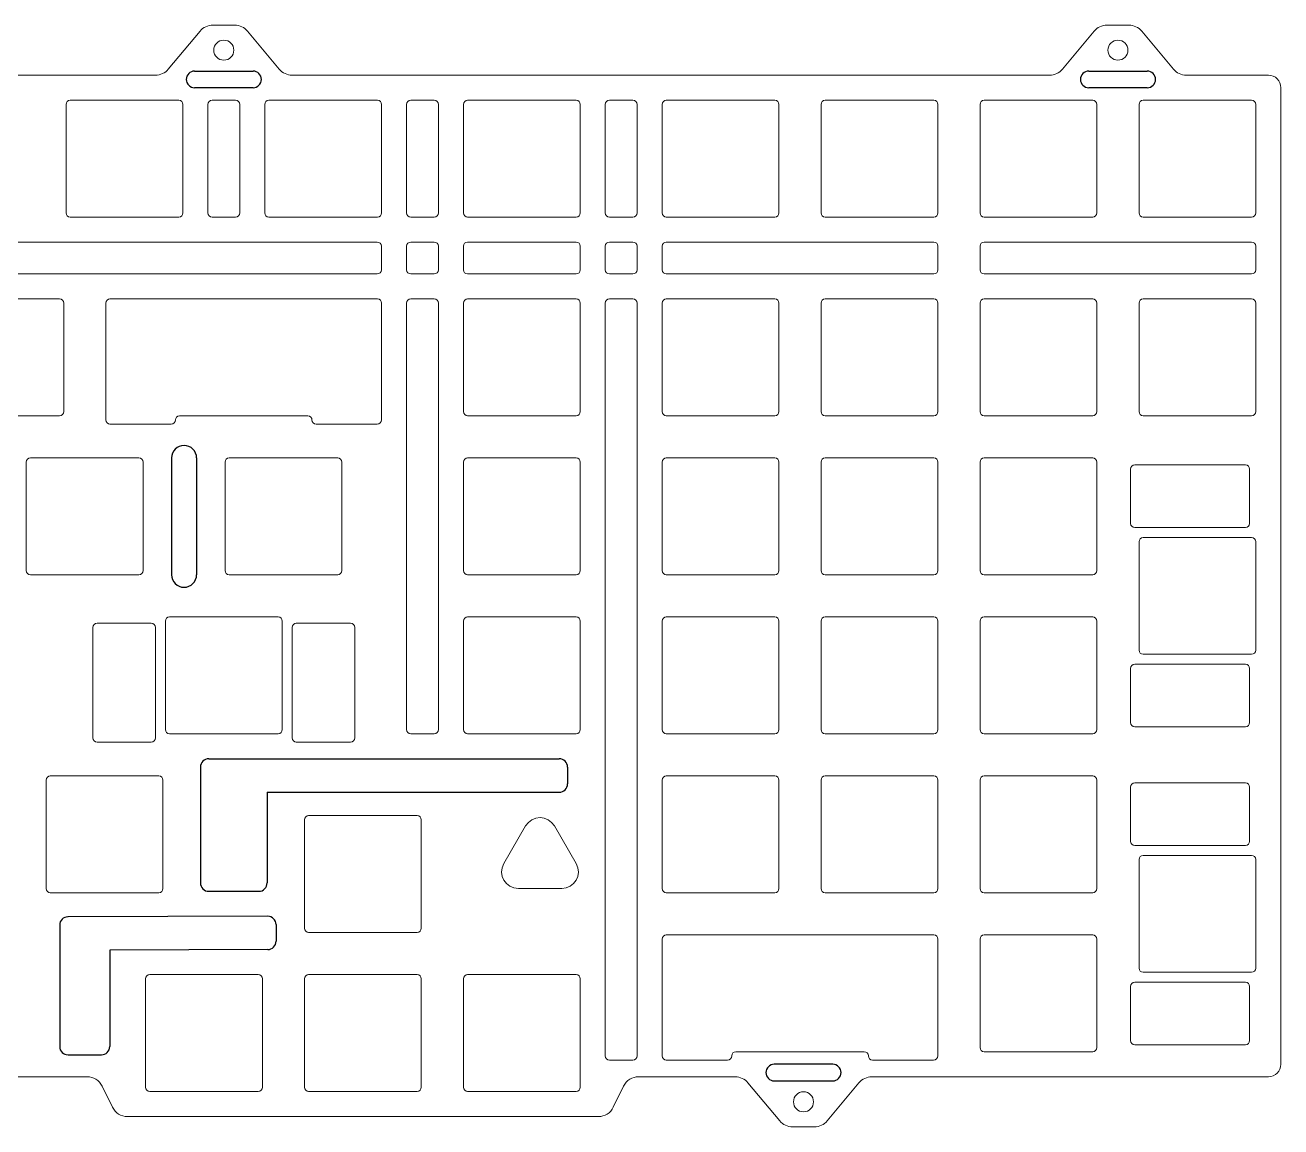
# Model space of a CAD drawing. Header units: millimetres. Extents: x 134 to 526, y 106 to 387.
# Drawn here: x 375.5 to 526, y 255.1 to 387.1 of the extents above; entities that cross this region are included whole.
import ezdxf

# ---------------------------------------------------------------- set-up
doc = ezdxf.new("R2010")
doc.units = ezdxf.units.MM
doc.layers.add('Layer 1', color=7, linetype='Continuous')

msp = doc.modelspace()

# ---------------------------------------------------------------- linework, layer by layer
for p, q in [((395.77, 381.57), (402.77, 381.57)), ((502.93, 381.57), (509.93, 381.57)), ((402.77, 379.57), (395.77, 379.57)), ((509.93, 379.57), (502.93, 379.57)), ((393.01, 335.21), (393.01, 321.21)), ((396.01, 335.21), (396.01, 321.21)), ((396.46, 298.16), (396.46, 284.28)), ((397.46, 299.16), (439.46, 299.16)), ((440.46, 298.16), (440.46, 296.16)), ((404.46, 295.16), (404.46, 284.28)), ((404.46, 295.16), (439.46, 295.16)), ((397.46, 283.28), (403.46, 283.28)), ((404.52, 280.29), (380.6, 280.22)), ((379.6, 279.22), (379.6, 264.69)), ((405.53, 279.3), (405.53, 277.3)), ((404.54, 276.29), (385.6, 276.23)), ((385.6, 276.23), (385.6, 264.69)), ((380.6, 263.69), (384.6, 263.69)), ((472.24, 262.56), (465.24, 262.56)), ((465.24, 260.56), (472.24, 260.56))]:
    msp.add_line(p, q)
for centre, radius, start, end in [((395.77, 380.57), 1, 90, 270), ((402.77, 380.57), 1, 270, 90), ((502.93, 380.57), 1, 90, 270), ((509.93, 380.57), 1, 270, 90), ((394.51, 335.21), 1.5, 0, 180), ((394.51, 321.21), 1.5, 180, 0), ((397.46, 298.16), 1, 90, 180), ((439.46, 298.16), 1, 0, 90), ((439.46, 296.16), 1, 270, 0), ((397.46, 284.28), 1, 180, 270), ((403.46, 284.28), 1, 270, 360), ((380.6, 279.22), 1, 90.1815, 180), ((404.53, 279.29), 1, 0.1815, 90.1815), ((404.53, 277.29), 1, 270.1815, 0.1815), ((380.6, 264.69), 1, 180, 270), ((384.6, 264.69), 1, 270, 0), ((465.24, 261.56), 1, 90, 270), ((472.24, 261.56), 1, 270, 90)]:
    msp.add_arc(centre, radius, start, end)
at = {"layer": 'Layer 1', "color": 7, "lineweight": 9, "true_color": 0xffffff}
for points, knots in [([(524.45, 381.07), (524.45, 381.07), (518.43, 381.07), (518.43, 381.07), (518.43, 381.07), (514.61, 381.07), (514.61, 381.07), (514.02, 381.07), (513.46, 381.33), (513.08, 381.79), (513.08, 381.79), (509.28, 386.35), (509.28, 386.35), (508.9, 386.81), (508.33, 387.07), (507.74, 387.07), (507.74, 387.07), (505.11, 387.07), (505.11, 387.07), (504.52, 387.07), (503.96, 386.81), (503.58, 386.35), (503.58, 386.35), (499.78, 381.79), (499.78, 381.79), (499.4, 381.33), (498.83, 381.07), (498.24, 381.07), (498.24, 381.07), (494.43, 381.07), (494.43, 381.07), (494.43, 381.07), (411.27, 381.07), (411.27, 381.07), (411.27, 381.07), (407.46, 381.07), (407.46, 381.07), (406.86, 381.07), (406.3, 381.33), (405.92, 381.79), (405.92, 381.79), (402.12, 386.35), (402.12, 386.35), (401.74, 386.81), (401.18, 387.07), (400.58, 387.07), (400.58, 387.07), (397.96, 387.07), (397.96, 387.07), (397.36, 387.07), (396.8, 386.81), (396.42, 386.35), (396.42, 386.35), (392.62, 381.79), (392.62, 381.79), (392.24, 381.33), (391.68, 381.07), (391.08, 381.07), (391.08, 381.07), (387.27, 381.07), (387.27, 381.07), (387.27, 381.07), (330.31, 381.07), (330.31, 381.07), (330.31, 381.07), (326.5, 381.07), (326.5, 381.07), (325.9, 381.07), (325.34, 381.33), (324.96, 381.79), (324.96, 381.79), (321.16, 386.35), (321.16, 386.35), (320.78, 386.81), (320.21, 387.07), (319.62, 387.07), (319.62, 387.07), (316.99, 387.07), (316.99, 387.07), (316.4, 387.07), (315.84, 386.81), (315.46, 386.35), (315.46, 386.35), (311.66, 381.79), (311.66, 381.79), (311.28, 381.33), (310.72, 381.07), (310.12, 381.07), (310.12, 381.07), (306.31, 381.07), (306.31, 381.07), (306.31, 381.07), (249.4, 381.07), (249.4, 381.07), (249.4, 381.07), (245.58, 381.07), (245.58, 381.07), (244.99, 381.07), (244.43, 381.33), (244.05, 381.79), (244.05, 381.79), (240.25, 386.35), (240.25, 386.35), (239.87, 386.81), (239.3, 387.07), (238.71, 387.07), (238.71, 387.07), (236.08, 387.07), (236.08, 387.07), (235.49, 387.07), (234.93, 386.81), (234.55, 386.35), (234.55, 386.35), (230.75, 381.79), (230.75, 381.79), (230.37, 381.33), (229.8, 381.07), (229.21, 381.07), (229.21, 381.07), (225.4, 381.07), (225.4, 381.07), (225.4, 381.07), (168.38, 381.07), (168.38, 381.07), (168.38, 381.07), (164.57, 381.07), (164.57, 381.07), (163.98, 381.07), (163.42, 381.33), (163.04, 381.79), (163.04, 381.79), (159.23, 386.35), (159.23, 386.35), (158.85, 386.81), (158.29, 387.07), (157.7, 387.07), (157.7, 387.07), (155.07, 387.07), (155.07, 387.07), (154.48, 387.07), (153.91, 386.81), (153.53, 386.35), (153.53, 386.35), (149.73, 381.79), (149.73, 381.79), (149.35, 381.33), (148.79, 381.07), (148.2, 381.07), (148.2, 381.07), (144.38, 381.07), (144.38, 381.07), (144.38, 381.07), (135.98, 381.07), (135.98, 381.07), (135.15, 381.07), (134.48, 380.4), (134.48, 379.57), (134.48, 379.57), (134.48, 320.16), (134.48, 320.16), (134.48, 319.4), (134.93, 318.72), (135.63, 318.42), (135.63, 318.42), (135.63, 318.42), (135.63, 318.42), (136.38, 318.11), (136.86, 317.38), (136.86, 316.58), (136.86, 316.58), (136.86, 262.56), (136.86, 262.56), (136.86, 261.73), (137.53, 261.06), (138.36, 261.06), (138.36, 261.06), (178.85, 261.06), (178.85, 261.06), (178.85, 261.06), (182.67, 261.06), (182.67, 261.06), (183.26, 261.06), (183.82, 260.79), (184.2, 260.34), (184.2, 260.34), (188, 255.78), (188, 255.78), (188.38, 255.32), (188.94, 255.06), (189.54, 255.06), (189.54, 255.06), (192.16, 255.06), (192.16, 255.06), (192.76, 255.06), (193.32, 255.32), (193.7, 255.77), (193.7, 255.77), (197.5, 260.34), (197.5, 260.34), (197.88, 260.79), (198.45, 261.06), (199.04, 261.06), (199.04, 261.06), (202.85, 261.06), (202.85, 261.06), (202.85, 261.06), (278.38, 261.06), (278.94, 261.06), (278.94, 261.06), (317.05, 261.06), (317.05, 261.06), (317.05, 261.06), (320.86, 261.06), (320.86, 261.06), (321.45, 261.06), (322.02, 260.79), (322.4, 260.34), (322.4, 260.34), (326.2, 255.78), (326.2, 255.78), (326.58, 255.32), (327.14, 255.06), (327.73, 255.06), (327.73, 255.06), (330.36, 255.06), (330.36, 255.06), (330.95, 255.06), (331.52, 255.32), (331.9, 255.77), (331.9, 255.77), (335.7, 260.34), (335.7, 260.34), (336.08, 260.79), (336.64, 261.06), (337.23, 261.06), (337.23, 261.06), (341.05, 261.06), (341.05, 261.06), (341.05, 261.06), (382.89, 261.06), (382.89, 261.06), (383.66, 261.06), (384.35, 260.62), (384.69, 259.94), (384.69, 259.94), (385.93, 257.41), (385.93, 257.41), (386.27, 256.73), (386.96, 256.29), (387.72, 256.29), (387.72, 256.29), (444.16, 256.29), (444.16, 256.29), (444.92, 256.29), (445.62, 256.73), (445.95, 257.41), (445.95, 257.41), (447.19, 259.94), (447.19, 259.94), (447.53, 260.62), (448.22, 261.06), (448.99, 261.06), (448.99, 261.06), (456.74, 261.06), (456.74, 261.06), (456.74, 261.06), (460.55, 261.06), (460.55, 261.06), (461.15, 261.06), (461.71, 260.79), (462.09, 260.34), (462.09, 260.34), (465.89, 255.78), (465.89, 255.78), (466.27, 255.32), (466.83, 255.06), (467.43, 255.06), (467.43, 255.06), (470.05, 255.06), (470.05, 255.06), (470.65, 255.06), (471.21, 255.32), (471.59, 255.77), (471.59, 255.77), (475.39, 260.34), (475.39, 260.34), (475.77, 260.79), (476.33, 261.06), (476.93, 261.06), (476.93, 261.06), (480.74, 261.06), (480.74, 261.06), (480.74, 261.06), (524.45, 261.06), (524.45, 261.06), (525.28, 261.06), (525.95, 261.73), (525.95, 262.56), (525.95, 262.56), (525.95, 379.57), (525.95, 379.57), (525.95, 380.4), (525.28, 381.07), (524.45, 381.07)], [0, 0, 0, 0, 1, 1, 1, 2, 2, 2, 3, 3, 3, 4, 4, 4, 5, 5, 5, 6, 6, 6, 7, 7, 7, 8, 8, 8, 9, 9, 9, 10, 10, 10, 11, 11, 11, 12, 12, 12, 13, 13, 13, 14, 14, 14, 15, 15, 15, 16, 16, 16, 17, 17, 17, 18, 18, 18, 19, 19, 19, 20, 20, 20, 21, 21, 21, 22, 22, 22, 23, 23, 23, 24, 24, 24, 25, 25, 25, 26, 26, 26, 27, 27, 27, 28, 28, 28, 29, 29, 29, 30, 30, 30, 31, 31, 31, 32, 32, 32, 33, 33, 33, 34, 34, 34, 35, 35, 35, 36, 36, 36, 37, 37, 37, 38, 38, 38, 39, 39, 39, 40, 40, 40, 41, 41, 41, 42, 42, 42, 43, 43, 43, 44, 44, 44, 45, 45, 45, 46, 46, 46, 47, 47, 47, 48, 48, 48, 49, 49, 49, 50, 50, 50, 51, 51, 51, 52, 52, 52, 53, 53, 53, 54, 54, 54, 55, 55, 55, 56, 56, 56, 57, 57, 57, 58, 58, 58, 59, 59, 59, 60, 60, 60, 61, 61, 61, 62, 62, 62, 63, 63, 63, 64, 64, 64, 65, 65, 65, 66, 66, 66, 67, 67, 67, 68, 68, 68, 69, 69, 69, 70, 70, 70, 71, 71, 71, 72, 72, 72, 73, 73, 73, 74, 74, 74, 75, 75, 75, 76, 76, 76, 77, 77, 77, 78, 78, 78, 79, 79, 79, 80, 80, 80, 81, 81, 81, 82, 82, 82, 83, 83, 83, 84, 84, 84, 85, 85, 85, 86, 86, 86, 87, 87, 87, 88, 88, 88, 89, 89, 89, 90, 90, 90, 91, 91, 91, 92, 92, 92, 93, 93, 93, 94, 94, 94, 95, 95, 95, 96, 96, 96, 97, 97, 97, 98, 98, 98, 99, 99, 99, 100, 100, 100, 101, 101, 101, 101]), ([(400.47, 384.07), (400.47, 383.41), (399.93, 382.87), (399.27, 382.87), (398.61, 382.87), (398.07, 383.41), (398.07, 384.07), (398.07, 384.73), (398.61, 385.27), (399.27, 385.27), (399.93, 385.27), (400.47, 384.73), (400.47, 384.07)], [0, 0, 0, 0, 1, 1, 1, 2, 2, 2, 3, 3, 3, 4, 4, 4, 4]), ([(507.63, 384.07), (507.63, 383.41), (507.09, 382.87), (506.43, 382.87), (505.76, 382.87), (505.23, 383.41), (505.23, 384.07), (505.23, 384.73), (505.76, 385.27), (506.43, 385.27), (507.09, 385.27), (507.63, 384.73), (507.63, 384.07)], [0, 0, 0, 0, 1, 1, 1, 2, 2, 2, 3, 3, 3, 4, 4, 4, 4]), ([(393.87, 364.07), (393.87, 364.07), (380.87, 364.07), (380.87, 364.07), (380.59, 364.07), (380.37, 364.3), (380.37, 364.57), (380.37, 364.57), (380.37, 377.57), (380.37, 377.57), (380.37, 377.85), (380.59, 378.07), (380.87, 378.07), (380.87, 378.07), (393.87, 378.07), (393.87, 378.07), (394.14, 378.07), (394.37, 377.85), (394.37, 377.57), (394.37, 377.57), (394.37, 364.57), (394.37, 364.57), (394.37, 364.3), (394.14, 364.07), (393.87, 364.07)], [0, 0, 0, 0, 1, 1, 1, 2, 2, 2, 3, 3, 3, 4, 4, 4, 5, 5, 5, 6, 6, 6, 7, 7, 7, 8, 8, 8, 8]), ([(397.37, 364.57), (397.37, 364.57), (397.37, 377.57), (397.37, 377.57), (397.37, 377.85), (397.59, 378.07), (397.87, 378.07), (397.87, 378.07), (400.68, 378.07), (400.68, 378.07), (400.95, 378.07), (401.18, 377.85), (401.18, 377.57), (401.18, 377.57), (401.18, 364.57), (401.18, 364.57), (401.18, 364.29), (400.95, 364.07), (400.68, 364.07), (400.68, 364.07), (397.87, 364.07), (397.87, 364.07), (397.59, 364.07), (397.37, 364.29), (397.37, 364.57)], [0, 0, 0, 0, 1, 1, 1, 2, 2, 2, 3, 3, 3, 4, 4, 4, 5, 5, 5, 6, 6, 6, 7, 7, 7, 8, 8, 8, 8]), ([(417.68, 364.07), (417.68, 364.07), (404.68, 364.07), (404.68, 364.07), (404.4, 364.07), (404.18, 364.3), (404.18, 364.57), (404.18, 364.57), (404.18, 377.57), (404.18, 377.57), (404.18, 377.85), (404.4, 378.07), (404.68, 378.07), (404.68, 378.07), (417.68, 378.07), (417.68, 378.07), (417.95, 378.07), (418.18, 377.85), (418.18, 377.57), (418.18, 377.57), (418.18, 364.57), (418.18, 364.57), (418.18, 364.3), (417.95, 364.07), (417.68, 364.07)], [0, 0, 0, 0, 1, 1, 1, 2, 2, 2, 3, 3, 3, 4, 4, 4, 5, 5, 5, 6, 6, 6, 7, 7, 7, 8, 8, 8, 8]), ([(421.18, 364.57), (421.18, 364.57), (421.18, 377.57), (421.18, 377.57), (421.18, 377.85), (421.4, 378.07), (421.68, 378.07), (421.68, 378.07), (424.49, 378.07), (424.49, 378.07), (424.77, 378.07), (424.99, 377.85), (424.99, 377.57), (424.99, 377.57), (424.99, 364.57), (424.99, 364.57), (424.99, 364.29), (424.77, 364.07), (424.49, 364.07), (424.49, 364.07), (421.68, 364.07), (421.68, 364.07), (421.4, 364.07), (421.18, 364.29), (421.18, 364.57)], [0, 0, 0, 0, 1, 1, 1, 2, 2, 2, 3, 3, 3, 4, 4, 4, 5, 5, 5, 6, 6, 6, 7, 7, 7, 8, 8, 8, 8]), ([(441.49, 364.07), (441.49, 364.07), (428.49, 364.07), (428.49, 364.07), (428.22, 364.07), (427.99, 364.3), (427.99, 364.57), (427.99, 364.57), (427.99, 377.57), (427.99, 377.57), (427.99, 377.85), (428.22, 378.07), (428.49, 378.07), (428.49, 378.07), (441.49, 378.07), (441.49, 378.07), (441.77, 378.07), (441.99, 377.85), (441.99, 377.57), (441.99, 377.57), (441.99, 364.57), (441.99, 364.57), (441.99, 364.3), (441.77, 364.07), (441.49, 364.07)], [0, 0, 0, 0, 1, 1, 1, 2, 2, 2, 3, 3, 3, 4, 4, 4, 5, 5, 5, 6, 6, 6, 7, 7, 7, 8, 8, 8, 8]), ([(444.99, 364.57), (444.99, 364.57), (444.99, 377.57), (444.99, 377.57), (444.99, 377.85), (445.21, 378.07), (445.49, 378.07), (445.49, 378.07), (448.3, 378.07), (448.3, 378.07), (448.58, 378.07), (448.8, 377.85), (448.8, 377.57), (448.8, 377.57), (448.8, 364.57), (448.8, 364.57), (448.8, 364.29), (448.58, 364.07), (448.3, 364.07), (448.3, 364.07), (445.49, 364.07), (445.49, 364.07), (445.21, 364.07), (444.99, 364.29), (444.99, 364.57)], [0, 0, 0, 0, 1, 1, 1, 2, 2, 2, 3, 3, 3, 4, 4, 4, 5, 5, 5, 6, 6, 6, 7, 7, 7, 8, 8, 8, 8]), ([(465.3, 364.07), (465.3, 364.07), (452.3, 364.07), (452.3, 364.07), (452.03, 364.07), (451.8, 364.3), (451.8, 364.57), (451.8, 364.57), (451.8, 377.57), (451.8, 377.57), (451.8, 377.85), (452.03, 378.07), (452.3, 378.07), (452.3, 378.07), (465.3, 378.07), (465.3, 378.07), (465.58, 378.07), (465.8, 377.85), (465.8, 377.57), (465.8, 377.57), (465.8, 364.57), (465.8, 364.57), (465.8, 364.3), (465.58, 364.07), (465.3, 364.07)], [0, 0, 0, 0, 1, 1, 1, 2, 2, 2, 3, 3, 3, 4, 4, 4, 5, 5, 5, 6, 6, 6, 7, 7, 7, 8, 8, 8, 8]), ([(484.35, 364.07), (484.35, 364.07), (471.35, 364.07), (471.35, 364.07), (471.08, 364.07), (470.85, 364.3), (470.85, 364.57), (470.85, 364.57), (470.85, 377.57), (470.85, 377.57), (470.85, 377.85), (471.08, 378.07), (471.35, 378.07), (471.35, 378.07), (484.35, 378.07), (484.35, 378.07), (484.63, 378.07), (484.85, 377.85), (484.85, 377.57), (484.85, 377.57), (484.85, 364.57), (484.85, 364.57), (484.85, 364.3), (484.63, 364.07), (484.35, 364.07)], [0, 0, 0, 0, 1, 1, 1, 2, 2, 2, 3, 3, 3, 4, 4, 4, 5, 5, 5, 6, 6, 6, 7, 7, 7, 8, 8, 8, 8]), ([(503.4, 364.07), (503.4, 364.07), (490.4, 364.07), (490.4, 364.07), (490.13, 364.07), (489.9, 364.3), (489.9, 364.57), (489.9, 364.57), (489.9, 377.57), (489.9, 377.57), (489.9, 377.85), (490.13, 378.07), (490.4, 378.07), (490.4, 378.07), (503.4, 378.07), (503.4, 378.07), (503.68, 378.07), (503.9, 377.85), (503.9, 377.57), (503.9, 377.57), (503.9, 364.57), (503.9, 364.57), (503.9, 364.3), (503.68, 364.07), (503.4, 364.07)], [0, 0, 0, 0, 1, 1, 1, 2, 2, 2, 3, 3, 3, 4, 4, 4, 5, 5, 5, 6, 6, 6, 7, 7, 7, 8, 8, 8, 8]), ([(522.45, 364.07), (522.45, 364.07), (509.45, 364.07), (509.45, 364.07), (509.18, 364.07), (508.95, 364.3), (508.95, 364.57), (508.95, 364.57), (508.95, 377.57), (508.95, 377.57), (508.95, 377.85), (509.18, 378.07), (509.45, 378.07), (509.45, 378.07), (522.45, 378.07), (522.45, 378.07), (522.73, 378.07), (522.95, 377.85), (522.95, 377.57), (522.95, 377.57), (522.95, 364.57), (522.95, 364.57), (522.95, 364.3), (522.73, 364.07), (522.45, 364.07)], [0, 0, 0, 0, 1, 1, 1, 2, 2, 2, 3, 3, 3, 4, 4, 4, 5, 5, 5, 6, 6, 6, 7, 7, 7, 8, 8, 8, 8]), ([(417.65, 357.26), (417.65, 357.26), (366.55, 357.26), (366.55, 357.26), (366.28, 357.26), (366.05, 357.48), (366.05, 357.76), (366.05, 357.76), (366.05, 360.57), (366.05, 360.57), (366.05, 360.85), (366.28, 361.07), (366.55, 361.07), (366.55, 361.07), (417.65, 361.07), (417.65, 361.07), (417.93, 361.07), (418.15, 360.85), (418.15, 360.57), (418.15, 360.57), (418.15, 357.76), (418.15, 357.76), (418.15, 357.48), (417.93, 357.26), (417.65, 357.26)], [0, 0, 0, 0, 1, 1, 1, 2, 2, 2, 3, 3, 3, 4, 4, 4, 5, 5, 5, 6, 6, 6, 7, 7, 7, 8, 8, 8, 8]), ([(424.49, 357.26), (424.49, 357.26), (421.68, 357.26), (421.68, 357.26), (421.4, 357.26), (421.18, 357.48), (421.18, 357.76), (421.18, 357.76), (421.18, 360.57), (421.18, 360.57), (421.18, 360.85), (421.4, 361.07), (421.68, 361.07), (421.68, 361.07), (424.49, 361.07), (424.49, 361.07), (424.77, 361.07), (424.99, 360.85), (424.99, 360.57), (424.99, 360.57), (424.99, 357.76), (424.99, 357.76), (424.99, 357.48), (424.77, 357.26), (424.49, 357.26)], [0, 0, 0, 0, 1, 1, 1, 2, 2, 2, 3, 3, 3, 4, 4, 4, 5, 5, 5, 6, 6, 6, 7, 7, 7, 8, 8, 8, 8]), ([(441.49, 357.26), (441.49, 357.26), (428.49, 357.26), (428.49, 357.26), (428.21, 357.26), (427.99, 357.48), (427.99, 357.76), (427.99, 357.76), (427.99, 360.57), (427.99, 360.57), (427.99, 360.85), (428.21, 361.07), (428.49, 361.07), (428.49, 361.07), (441.49, 361.07), (441.49, 361.07), (441.77, 361.07), (441.99, 360.85), (441.99, 360.57), (441.99, 360.57), (441.99, 357.76), (441.99, 357.76), (441.99, 357.48), (441.77, 357.26), (441.49, 357.26)], [0, 0, 0, 0, 1, 1, 1, 2, 2, 2, 3, 3, 3, 4, 4, 4, 5, 5, 5, 6, 6, 6, 7, 7, 7, 8, 8, 8, 8]), ([(448.3, 357.26), (448.3, 357.26), (445.49, 357.26), (445.49, 357.26), (445.21, 357.26), (444.99, 357.48), (444.99, 357.76), (444.99, 357.76), (444.99, 360.57), (444.99, 360.57), (444.99, 360.85), (445.21, 361.07), (445.49, 361.07), (445.49, 361.07), (448.3, 361.07), (448.3, 361.07), (448.58, 361.07), (448.8, 360.85), (448.8, 360.57), (448.8, 360.57), (448.8, 357.76), (448.8, 357.76), (448.8, 357.48), (448.58, 357.26), (448.3, 357.26)], [0, 0, 0, 0, 1, 1, 1, 2, 2, 2, 3, 3, 3, 4, 4, 4, 5, 5, 5, 6, 6, 6, 7, 7, 7, 8, 8, 8, 8]), ([(484.35, 357.26), (484.35, 357.26), (452.3, 357.26), (452.3, 357.26), (452.03, 357.26), (451.8, 357.48), (451.8, 357.76), (451.8, 357.76), (451.8, 360.57), (451.8, 360.57), (451.8, 360.85), (452.03, 361.07), (452.3, 361.07), (452.3, 361.07), (484.35, 361.07), (484.35, 361.07), (484.63, 361.07), (484.85, 360.85), (484.85, 360.57), (484.85, 360.57), (484.85, 357.76), (484.85, 357.76), (484.85, 357.48), (484.63, 357.26), (484.35, 357.26)], [0, 0, 0, 0, 1, 1, 1, 2, 2, 2, 3, 3, 3, 4, 4, 4, 5, 5, 5, 6, 6, 6, 7, 7, 7, 8, 8, 8, 8]), ([(522.45, 357.26), (522.45, 357.26), (490.4, 357.26), (490.4, 357.26), (490.13, 357.26), (489.9, 357.48), (489.9, 357.76), (489.9, 357.76), (489.9, 360.57), (489.9, 360.57), (489.9, 360.85), (490.13, 361.07), (490.4, 361.07), (490.4, 361.07), (522.45, 361.07), (522.45, 361.07), (522.73, 361.07), (522.95, 360.85), (522.95, 360.57), (522.95, 360.57), (522.95, 357.76), (522.95, 357.76), (522.95, 357.48), (522.73, 357.26), (522.45, 357.26)], [0, 0, 0, 0, 1, 1, 1, 2, 2, 2, 3, 3, 3, 4, 4, 4, 5, 5, 5, 6, 6, 6, 7, 7, 7, 8, 8, 8, 8]), ([(379.58, 340.26), (379.58, 340.26), (366.58, 340.26), (366.58, 340.26), (366.3, 340.26), (366.08, 340.48), (366.08, 340.76), (366.08, 340.76), (366.08, 353.76), (366.08, 353.76), (366.08, 354.03), (366.3, 354.26), (366.58, 354.26), (366.58, 354.26), (379.58, 354.26), (379.58, 354.26), (379.85, 354.26), (380.08, 354.03), (380.08, 353.76), (380.08, 353.76), (380.08, 340.76), (380.08, 340.76), (380.08, 340.48), (379.85, 340.26), (379.58, 340.26)], [0, 0, 0, 0, 1, 1, 1, 2, 2, 2, 3, 3, 3, 4, 4, 4, 5, 5, 5, 6, 6, 6, 7, 7, 7, 8, 8, 8, 8]), ([(418.18, 353.76), (418.18, 354.03), (417.95, 354.26), (417.68, 354.26), (417.68, 354.26), (385.63, 354.26), (385.63, 354.26), (385.35, 354.26), (385.13, 354.03), (385.13, 353.76), (385.13, 353.76), (385.13, 353.01), (385.13, 353.01), (385.13, 353.01), (385.13, 340.76), (385.13, 340.76), (385.13, 340.76), (385.13, 339.76), (385.13, 339.76), (385.13, 339.48), (385.35, 339.26), (385.63, 339.26), (385.63, 339.26), (392.97, 339.26), (392.97, 339.26), (393.24, 339.26), (393.47, 339.48), (393.47, 339.76), (393.47, 339.76), (393.47, 339.76), (393.47, 339.76), (393.47, 340.03), (393.69, 340.26), (393.97, 340.26), (393.97, 340.26), (409.34, 340.26), (409.34, 340.26), (409.62, 340.26), (409.84, 340.03), (409.84, 339.76), (409.84, 339.76), (409.84, 339.76), (409.84, 339.76), (409.84, 339.48), (410.06, 339.26), (410.34, 339.26), (410.34, 339.26), (417.65, 339.26), (417.65, 339.26), (417.93, 339.26), (418.15, 339.48), (418.15, 339.76), (418.15, 339.76), (418.15, 340.61), (418.15, 340.61), (418.17, 340.66), (418.18, 340.71), (418.18, 340.76), (418.18, 340.76), (418.18, 353.76), (418.18, 353.76)], [0, 0, 0, 0, 1, 1, 1, 2, 2, 2, 3, 3, 3, 4, 4, 4, 5, 5, 5, 6, 6, 6, 7, 7, 7, 8, 8, 8, 9, 9, 9, 10, 10, 10, 11, 11, 11, 12, 12, 12, 13, 13, 13, 14, 14, 14, 15, 15, 15, 16, 16, 16, 17, 17, 17, 18, 18, 18, 19, 19, 19, 20, 20, 20, 20]), ([(421.18, 302.66), (421.18, 302.66), (421.18, 353.76), (421.18, 353.76), (421.18, 354.03), (421.4, 354.26), (421.68, 354.26), (421.68, 354.26), (424.49, 354.26), (424.49, 354.26), (424.77, 354.26), (424.99, 354.03), (424.99, 353.76), (424.99, 353.76), (424.99, 302.66), (424.99, 302.66), (424.99, 302.38), (424.77, 302.16), (424.49, 302.16), (424.49, 302.16), (421.68, 302.16), (421.68, 302.16), (421.4, 302.16), (421.18, 302.38), (421.18, 302.66)], [0, 0, 0, 0, 1, 1, 1, 2, 2, 2, 3, 3, 3, 4, 4, 4, 5, 5, 5, 6, 6, 6, 7, 7, 7, 8, 8, 8, 8]), ([(441.49, 340.26), (441.49, 340.26), (428.49, 340.26), (428.49, 340.26), (428.22, 340.26), (427.99, 340.48), (427.99, 340.76), (427.99, 340.76), (427.99, 353.76), (427.99, 353.76), (427.99, 354.03), (428.22, 354.26), (428.49, 354.26), (428.49, 354.26), (441.49, 354.26), (441.49, 354.26), (441.77, 354.26), (441.99, 354.03), (441.99, 353.76), (441.99, 353.76), (441.99, 340.76), (441.99, 340.76), (441.99, 340.48), (441.77, 340.26), (441.49, 340.26)], [0, 0, 0, 0, 1, 1, 1, 2, 2, 2, 3, 3, 3, 4, 4, 4, 5, 5, 5, 6, 6, 6, 7, 7, 7, 8, 8, 8, 8]), ([(444.99, 263.56), (444.99, 263.56), (444.99, 353.76), (444.99, 353.76), (444.99, 354.03), (445.21, 354.26), (445.49, 354.26), (445.49, 354.26), (448.3, 354.26), (448.3, 354.26), (448.58, 354.26), (448.8, 354.03), (448.8, 353.76), (448.8, 353.76), (448.8, 263.56), (448.8, 263.56), (448.8, 263.28), (448.58, 263.06), (448.3, 263.06), (448.3, 263.06), (445.49, 263.06), (445.49, 263.06), (445.21, 263.06), (444.99, 263.28), (444.99, 263.56)], [0, 0, 0, 0, 1, 1, 1, 2, 2, 2, 3, 3, 3, 4, 4, 4, 5, 5, 5, 6, 6, 6, 7, 7, 7, 8, 8, 8, 8]), ([(465.3, 340.26), (465.3, 340.26), (452.3, 340.26), (452.3, 340.26), (452.03, 340.26), (451.8, 340.48), (451.8, 340.76), (451.8, 340.76), (451.8, 353.76), (451.8, 353.76), (451.8, 354.03), (452.03, 354.26), (452.3, 354.26), (452.3, 354.26), (465.3, 354.26), (465.3, 354.26), (465.58, 354.26), (465.8, 354.03), (465.8, 353.76), (465.8, 353.76), (465.8, 340.76), (465.8, 340.76), (465.8, 340.48), (465.58, 340.26), (465.3, 340.26)], [0, 0, 0, 0, 1, 1, 1, 2, 2, 2, 3, 3, 3, 4, 4, 4, 5, 5, 5, 6, 6, 6, 7, 7, 7, 8, 8, 8, 8]), ([(484.35, 340.26), (484.35, 340.26), (471.35, 340.26), (471.35, 340.26), (471.08, 340.26), (470.85, 340.48), (470.85, 340.76), (470.85, 340.76), (470.85, 353.76), (470.85, 353.76), (470.85, 354.03), (471.08, 354.26), (471.35, 354.26), (471.35, 354.26), (484.35, 354.26), (484.35, 354.26), (484.63, 354.26), (484.85, 354.03), (484.85, 353.76), (484.85, 353.76), (484.85, 340.76), (484.85, 340.76), (484.85, 340.48), (484.63, 340.26), (484.35, 340.26)], [0, 0, 0, 0, 1, 1, 1, 2, 2, 2, 3, 3, 3, 4, 4, 4, 5, 5, 5, 6, 6, 6, 7, 7, 7, 8, 8, 8, 8]), ([(503.4, 340.26), (503.4, 340.26), (490.4, 340.26), (490.4, 340.26), (490.13, 340.26), (489.9, 340.48), (489.9, 340.76), (489.9, 340.76), (489.9, 353.76), (489.9, 353.76), (489.9, 354.03), (490.13, 354.26), (490.4, 354.26), (490.4, 354.26), (503.4, 354.26), (503.4, 354.26), (503.68, 354.26), (503.9, 354.03), (503.9, 353.76), (503.9, 353.76), (503.9, 340.76), (503.9, 340.76), (503.9, 340.48), (503.68, 340.26), (503.4, 340.26)], [0, 0, 0, 0, 1, 1, 1, 2, 2, 2, 3, 3, 3, 4, 4, 4, 5, 5, 5, 6, 6, 6, 7, 7, 7, 8, 8, 8, 8]), ([(522.45, 340.26), (522.45, 340.26), (509.45, 340.26), (509.45, 340.26), (509.18, 340.26), (508.95, 340.48), (508.95, 340.76), (508.95, 340.76), (508.95, 353.76), (508.95, 353.76), (508.95, 354.03), (509.18, 354.26), (509.45, 354.26), (509.45, 354.26), (522.45, 354.26), (522.45, 354.26), (522.73, 354.26), (522.95, 354.03), (522.95, 353.76), (522.95, 353.76), (522.95, 340.76), (522.95, 340.76), (522.95, 340.48), (522.73, 340.26), (522.45, 340.26)], [0, 0, 0, 0, 1, 1, 1, 2, 2, 2, 3, 3, 3, 4, 4, 4, 5, 5, 5, 6, 6, 6, 7, 7, 7, 8, 8, 8, 8]), ([(389.1, 321.21), (389.1, 321.21), (376.1, 321.21), (376.1, 321.21), (375.83, 321.21), (375.6, 321.43), (375.6, 321.71), (375.6, 321.71), (375.6, 334.71), (375.6, 334.71), (375.6, 334.98), (375.83, 335.21), (376.1, 335.21), (376.1, 335.21), (389.1, 335.21), (389.1, 335.21), (389.38, 335.21), (389.6, 334.98), (389.6, 334.71), (389.6, 334.71), (389.6, 321.71), (389.6, 321.71), (389.6, 321.43), (389.38, 321.21), (389.1, 321.21)], [0, 0, 0, 0, 1, 1, 1, 2, 2, 2, 3, 3, 3, 4, 4, 4, 5, 5, 5, 6, 6, 6, 7, 7, 7, 8, 8, 8, 8]), ([(412.92, 321.21), (412.92, 321.21), (399.92, 321.21), (399.92, 321.21), (399.64, 321.21), (399.42, 321.43), (399.42, 321.71), (399.42, 321.71), (399.42, 334.71), (399.42, 334.71), (399.42, 334.98), (399.64, 335.21), (399.92, 335.21), (399.92, 335.21), (412.92, 335.21), (412.92, 335.21), (413.19, 335.21), (413.42, 334.98), (413.42, 334.71), (413.42, 334.71), (413.42, 321.71), (413.42, 321.71), (413.42, 321.43), (413.19, 321.21), (412.92, 321.21)], [0, 0, 0, 0, 1, 1, 1, 2, 2, 2, 3, 3, 3, 4, 4, 4, 5, 5, 5, 6, 6, 6, 7, 7, 7, 8, 8, 8, 8]), ([(441.49, 321.21), (441.49, 321.21), (428.49, 321.21), (428.49, 321.21), (428.22, 321.21), (427.99, 321.43), (427.99, 321.71), (427.99, 321.71), (427.99, 334.71), (427.99, 334.71), (427.99, 334.98), (428.22, 335.21), (428.49, 335.21), (428.49, 335.21), (441.49, 335.21), (441.49, 335.21), (441.77, 335.21), (441.99, 334.98), (441.99, 334.71), (441.99, 334.71), (441.99, 321.71), (441.99, 321.71), (441.99, 321.43), (441.77, 321.21), (441.49, 321.21)], [0, 0, 0, 0, 1, 1, 1, 2, 2, 2, 3, 3, 3, 4, 4, 4, 5, 5, 5, 6, 6, 6, 7, 7, 7, 8, 8, 8, 8]), ([(465.3, 321.21), (465.3, 321.21), (452.3, 321.21), (452.3, 321.21), (452.03, 321.21), (451.8, 321.43), (451.8, 321.71), (451.8, 321.71), (451.8, 334.71), (451.8, 334.71), (451.8, 334.98), (452.03, 335.21), (452.3, 335.21), (452.3, 335.21), (465.3, 335.21), (465.3, 335.21), (465.58, 335.21), (465.8, 334.98), (465.8, 334.71), (465.8, 334.71), (465.8, 321.71), (465.8, 321.71), (465.8, 321.43), (465.58, 321.21), (465.3, 321.21)], [0, 0, 0, 0, 1, 1, 1, 2, 2, 2, 3, 3, 3, 4, 4, 4, 5, 5, 5, 6, 6, 6, 7, 7, 7, 8, 8, 8, 8]), ([(484.35, 321.21), (484.35, 321.21), (471.35, 321.21), (471.35, 321.21), (471.08, 321.21), (470.85, 321.43), (470.85, 321.71), (470.85, 321.71), (470.85, 334.71), (470.85, 334.71), (470.85, 334.98), (471.08, 335.21), (471.35, 335.21), (471.35, 335.21), (484.35, 335.21), (484.35, 335.21), (484.63, 335.21), (484.85, 334.98), (484.85, 334.71), (484.85, 334.71), (484.85, 321.71), (484.85, 321.71), (484.85, 321.43), (484.63, 321.21), (484.35, 321.21)], [0, 0, 0, 0, 1, 1, 1, 2, 2, 2, 3, 3, 3, 4, 4, 4, 5, 5, 5, 6, 6, 6, 7, 7, 7, 8, 8, 8, 8]), ([(503.4, 321.21), (503.4, 321.21), (490.4, 321.21), (490.4, 321.21), (490.13, 321.21), (489.9, 321.43), (489.9, 321.71), (489.9, 321.71), (489.9, 334.71), (489.9, 334.71), (489.9, 334.98), (490.13, 335.21), (490.4, 335.21), (490.4, 335.21), (503.4, 335.21), (503.4, 335.21), (503.68, 335.21), (503.9, 334.98), (503.9, 334.71), (503.9, 334.71), (503.9, 321.71), (503.9, 321.71), (503.9, 321.43), (503.68, 321.21), (503.4, 321.21)], [0, 0, 0, 0, 1, 1, 1, 2, 2, 2, 3, 3, 3, 4, 4, 4, 5, 5, 5, 6, 6, 6, 7, 7, 7, 8, 8, 8, 8]), ([(507.95, 327.37), (507.95, 327.37), (507.95, 333.87), (507.95, 333.87), (507.95, 334.15), (508.18, 334.37), (508.45, 334.37), (508.45, 334.37), (521.7, 334.37), (521.7, 334.37), (521.98, 334.37), (522.2, 334.15), (522.2, 333.87), (522.2, 333.87), (522.2, 327.37), (522.2, 327.37), (522.2, 327.09), (521.98, 326.87), (521.7, 326.87), (521.7, 326.87), (508.45, 326.87), (508.45, 326.87), (508.18, 326.87), (507.95, 327.09), (507.95, 327.37)], [0, 0, 0, 0, 1, 1, 1, 2, 2, 2, 3, 3, 3, 4, 4, 4, 5, 5, 5, 6, 6, 6, 7, 7, 7, 8, 8, 8, 8]), ([(522.45, 311.68), (522.45, 311.68), (509.45, 311.68), (509.45, 311.68), (509.18, 311.68), (508.95, 311.91), (508.95, 312.18), (508.95, 312.18), (508.95, 325.18), (508.95, 325.18), (508.95, 325.46), (509.18, 325.68), (509.45, 325.68), (509.45, 325.68), (522.45, 325.68), (522.45, 325.68), (522.73, 325.68), (522.95, 325.46), (522.95, 325.18), (522.95, 325.18), (522.95, 312.18), (522.95, 312.18), (522.95, 311.91), (522.73, 311.68), (522.45, 311.68)], [0, 0, 0, 0, 1, 1, 1, 2, 2, 2, 3, 3, 3, 4, 4, 4, 5, 5, 5, 6, 6, 6, 7, 7, 7, 8, 8, 8, 8]), ([(405.77, 302.16), (405.77, 302.16), (392.77, 302.16), (392.77, 302.16), (392.5, 302.16), (392.27, 302.38), (392.27, 302.66), (392.27, 302.66), (392.27, 315.66), (392.27, 315.66), (392.27, 315.93), (392.5, 316.16), (392.77, 316.16), (392.77, 316.16), (405.77, 316.16), (405.77, 316.16), (406.05, 316.16), (406.27, 315.93), (406.27, 315.66), (406.27, 315.66), (406.27, 302.66), (406.27, 302.66), (406.27, 302.38), (406.05, 302.16), (405.77, 302.16)], [0, 0, 0, 0, 1, 1, 1, 2, 2, 2, 3, 3, 3, 4, 4, 4, 5, 5, 5, 6, 6, 6, 7, 7, 7, 8, 8, 8, 8]), ([(441.49, 302.16), (441.49, 302.16), (428.49, 302.16), (428.49, 302.16), (428.22, 302.16), (427.99, 302.38), (427.99, 302.66), (427.99, 302.66), (427.99, 315.66), (427.99, 315.66), (427.99, 315.93), (428.22, 316.16), (428.49, 316.16), (428.49, 316.16), (441.49, 316.16), (441.49, 316.16), (441.77, 316.16), (441.99, 315.93), (441.99, 315.66), (441.99, 315.66), (441.99, 302.66), (441.99, 302.66), (441.99, 302.38), (441.77, 302.16), (441.49, 302.16)], [0, 0, 0, 0, 1, 1, 1, 2, 2, 2, 3, 3, 3, 4, 4, 4, 5, 5, 5, 6, 6, 6, 7, 7, 7, 8, 8, 8, 8]), ([(465.3, 302.16), (465.3, 302.16), (452.3, 302.16), (452.3, 302.16), (452.03, 302.16), (451.8, 302.38), (451.8, 302.66), (451.8, 302.66), (451.8, 315.66), (451.8, 315.66), (451.8, 315.93), (452.03, 316.16), (452.3, 316.16), (452.3, 316.16), (465.3, 316.16), (465.3, 316.16), (465.58, 316.16), (465.8, 315.93), (465.8, 315.66), (465.8, 315.66), (465.8, 302.66), (465.8, 302.66), (465.8, 302.38), (465.58, 302.16), (465.3, 302.16)], [0, 0, 0, 0, 1, 1, 1, 2, 2, 2, 3, 3, 3, 4, 4, 4, 5, 5, 5, 6, 6, 6, 7, 7, 7, 8, 8, 8, 8]), ([(484.35, 302.16), (484.35, 302.16), (471.35, 302.16), (471.35, 302.16), (471.08, 302.16), (470.85, 302.38), (470.85, 302.66), (470.85, 302.66), (470.85, 315.66), (470.85, 315.66), (470.85, 315.93), (471.08, 316.16), (471.35, 316.16), (471.35, 316.16), (484.35, 316.16), (484.35, 316.16), (484.63, 316.16), (484.85, 315.93), (484.85, 315.66), (484.85, 315.66), (484.85, 302.66), (484.85, 302.66), (484.85, 302.38), (484.63, 302.16), (484.35, 302.16)], [0, 0, 0, 0, 1, 1, 1, 2, 2, 2, 3, 3, 3, 4, 4, 4, 5, 5, 5, 6, 6, 6, 7, 7, 7, 8, 8, 8, 8]), ([(503.4, 302.16), (503.4, 302.16), (490.4, 302.16), (490.4, 302.16), (490.13, 302.16), (489.9, 302.38), (489.9, 302.66), (489.9, 302.66), (489.9, 315.66), (489.9, 315.66), (489.9, 315.93), (490.13, 316.16), (490.4, 316.16), (490.4, 316.16), (503.4, 316.16), (503.4, 316.16), (503.68, 316.16), (503.9, 315.93), (503.9, 315.66), (503.9, 315.66), (503.9, 302.66), (503.9, 302.66), (503.9, 302.38), (503.68, 302.16), (503.4, 302.16)], [0, 0, 0, 0, 1, 1, 1, 2, 2, 2, 3, 3, 3, 4, 4, 4, 5, 5, 5, 6, 6, 6, 7, 7, 7, 8, 8, 8, 8]), ([(390.58, 301.16), (390.58, 301.16), (384.08, 301.16), (384.08, 301.16), (383.81, 301.16), (383.58, 301.38), (383.58, 301.66), (383.58, 301.66), (383.58, 314.91), (383.58, 314.91), (383.58, 315.18), (383.81, 315.41), (384.08, 315.41), (384.08, 315.41), (390.58, 315.41), (390.58, 315.41), (390.86, 315.41), (391.08, 315.18), (391.08, 314.91), (391.08, 314.91), (391.08, 301.66), (391.08, 301.66), (391.08, 301.38), (390.86, 301.16), (390.58, 301.16)], [0, 0, 0, 0, 1, 1, 1, 2, 2, 2, 3, 3, 3, 4, 4, 4, 5, 5, 5, 6, 6, 6, 7, 7, 7, 8, 8, 8, 8]), ([(414.46, 301.16), (414.46, 301.16), (407.96, 301.16), (407.96, 301.16), (407.68, 301.16), (407.46, 301.38), (407.46, 301.66), (407.46, 301.66), (407.46, 314.91), (407.46, 314.91), (407.46, 315.18), (407.68, 315.41), (407.96, 315.41), (407.96, 315.41), (414.46, 315.41), (414.46, 315.41), (414.74, 315.41), (414.96, 315.18), (414.96, 314.91), (414.96, 314.91), (414.96, 301.66), (414.96, 301.66), (414.96, 301.38), (414.74, 301.16), (414.46, 301.16)], [0, 0, 0, 0, 1, 1, 1, 2, 2, 2, 3, 3, 3, 4, 4, 4, 5, 5, 5, 6, 6, 6, 7, 7, 7, 8, 8, 8, 8]), ([(507.95, 303.49), (507.95, 303.49), (507.95, 309.99), (507.95, 309.99), (507.95, 310.27), (508.18, 310.49), (508.45, 310.49), (508.45, 310.49), (521.7, 310.49), (521.7, 310.49), (521.98, 310.49), (522.2, 310.27), (522.2, 309.99), (522.2, 309.99), (522.2, 303.49), (522.2, 303.49), (522.2, 303.22), (521.98, 302.99), (521.7, 302.99), (521.7, 302.99), (508.45, 302.99), (508.45, 302.99), (508.18, 302.99), (507.95, 303.22), (507.95, 303.49)], [0, 0, 0, 0, 1, 1, 1, 2, 2, 2, 3, 3, 3, 4, 4, 4, 5, 5, 5, 6, 6, 6, 7, 7, 7, 8, 8, 8, 8]), ([(391.48, 283.11), (391.48, 283.11), (378.48, 283.11), (378.48, 283.11), (378.21, 283.11), (377.98, 283.33), (377.98, 283.61), (377.98, 283.61), (377.98, 296.61), (377.98, 296.61), (377.98, 296.88), (378.21, 297.11), (378.48, 297.11), (378.48, 297.11), (391.48, 297.11), (391.48, 297.11), (391.76, 297.11), (391.98, 296.88), (391.98, 296.61), (391.98, 296.61), (391.98, 283.61), (391.98, 283.61), (391.98, 283.33), (391.76, 283.11), (391.48, 283.11)], [0, 0, 0, 0, 1, 1, 1, 2, 2, 2, 3, 3, 3, 4, 4, 4, 5, 5, 5, 6, 6, 6, 7, 7, 7, 8, 8, 8, 8]), ([(465.3, 283.11), (465.3, 283.11), (452.3, 283.11), (452.3, 283.11), (452.03, 283.11), (451.8, 283.33), (451.8, 283.61), (451.8, 283.61), (451.8, 296.61), (451.8, 296.61), (451.8, 296.88), (452.03, 297.11), (452.3, 297.11), (452.3, 297.11), (465.3, 297.11), (465.3, 297.11), (465.58, 297.11), (465.8, 296.88), (465.8, 296.61), (465.8, 296.61), (465.8, 283.61), (465.8, 283.61), (465.8, 283.33), (465.58, 283.11), (465.3, 283.11)], [0, 0, 0, 0, 1, 1, 1, 2, 2, 2, 3, 3, 3, 4, 4, 4, 5, 5, 5, 6, 6, 6, 7, 7, 7, 8, 8, 8, 8]), ([(484.35, 283.11), (484.35, 283.11), (471.35, 283.11), (471.35, 283.11), (471.08, 283.11), (470.85, 283.33), (470.85, 283.61), (470.85, 283.61), (470.85, 296.61), (470.85, 296.61), (470.85, 296.88), (471.08, 297.11), (471.35, 297.11), (471.35, 297.11), (484.35, 297.11), (484.35, 297.11), (484.63, 297.11), (484.85, 296.88), (484.85, 296.61), (484.85, 296.61), (484.85, 283.61), (484.85, 283.61), (484.85, 283.33), (484.63, 283.11), (484.35, 283.11)], [0, 0, 0, 0, 1, 1, 1, 2, 2, 2, 3, 3, 3, 4, 4, 4, 5, 5, 5, 6, 6, 6, 7, 7, 7, 8, 8, 8, 8]), ([(503.4, 283.11), (503.4, 283.11), (490.4, 283.11), (490.4, 283.11), (490.13, 283.11), (489.9, 283.33), (489.9, 283.61), (489.9, 283.61), (489.9, 296.61), (489.9, 296.61), (489.9, 296.88), (490.13, 297.11), (490.4, 297.11), (490.4, 297.11), (503.4, 297.11), (503.4, 297.11), (503.68, 297.11), (503.9, 296.88), (503.9, 296.61), (503.9, 296.61), (503.9, 283.61), (503.9, 283.61), (503.9, 283.33), (503.68, 283.11), (503.4, 283.11)], [0, 0, 0, 0, 1, 1, 1, 2, 2, 2, 3, 3, 3, 4, 4, 4, 5, 5, 5, 6, 6, 6, 7, 7, 7, 8, 8, 8, 8]), ([(507.95, 289.27), (507.95, 289.27), (507.95, 295.77), (507.95, 295.77), (507.95, 296.05), (508.18, 296.27), (508.45, 296.27), (508.45, 296.27), (521.7, 296.27), (521.7, 296.27), (521.98, 296.27), (522.2, 296.05), (522.2, 295.77), (522.2, 295.77), (522.2, 289.27), (522.2, 289.27), (522.2, 288.99), (521.98, 288.77), (521.7, 288.77), (521.7, 288.77), (508.45, 288.77), (508.45, 288.77), (508.18, 288.77), (507.95, 288.99), (507.95, 289.27)], [0, 0, 0, 0, 1, 1, 1, 2, 2, 2, 3, 3, 3, 4, 4, 4, 5, 5, 5, 6, 6, 6, 7, 7, 7, 8, 8, 8, 8]), ([(422.44, 278.35), (422.44, 278.35), (409.44, 278.35), (409.44, 278.35), (409.17, 278.35), (408.94, 278.57), (408.94, 278.85), (408.94, 278.85), (408.94, 291.85), (408.94, 291.85), (408.94, 292.12), (409.17, 292.35), (409.44, 292.35), (409.44, 292.35), (422.44, 292.35), (422.44, 292.35), (422.72, 292.35), (422.94, 292.12), (422.94, 291.85), (422.94, 291.85), (422.94, 278.85), (422.94, 278.85), (422.94, 278.57), (422.72, 278.35), (422.44, 278.35)], [0, 0, 0, 0, 1, 1, 1, 2, 2, 2, 3, 3, 3, 4, 4, 4, 5, 5, 5, 6, 6, 6, 7, 7, 7, 8, 8, 8, 8]), ([(432.84, 286.61), (432.84, 286.61), (435.44, 291.11), (435.44, 291.11), (436.21, 292.44), (438.13, 292.44), (438.9, 291.11), (438.9, 291.11), (441.5, 286.61), (441.5, 286.61), (442.27, 285.27), (441.31, 283.61), (439.77, 283.61), (439.77, 283.61), (434.57, 283.61), (434.57, 283.61), (433.03, 283.61), (432.07, 285.27), (432.84, 286.61)], [0, 0, 0, 0, 1, 1, 1, 2, 2, 2, 3, 3, 3, 4, 4, 4, 5, 5, 5, 6, 6, 6, 6]), ([(522.45, 273.58), (522.45, 273.58), (509.45, 273.58), (509.45, 273.58), (509.18, 273.58), (508.95, 273.81), (508.95, 274.08), (508.95, 274.08), (508.95, 287.08), (508.95, 287.08), (508.95, 287.36), (509.18, 287.58), (509.45, 287.58), (509.45, 287.58), (522.45, 287.58), (522.45, 287.58), (522.73, 287.58), (522.95, 287.36), (522.95, 287.08), (522.95, 287.08), (522.95, 274.08), (522.95, 274.08), (522.95, 273.81), (522.73, 273.58), (522.45, 273.58)], [0, 0, 0, 0, 1, 1, 1, 2, 2, 2, 3, 3, 3, 4, 4, 4, 5, 5, 5, 6, 6, 6, 7, 7, 7, 8, 8, 8, 8]), ([(484.85, 277.56), (484.85, 277.83), (484.63, 278.06), (484.35, 278.06), (484.35, 278.06), (452.3, 278.06), (452.3, 278.06), (452.03, 278.06), (451.8, 277.83), (451.8, 277.56), (451.8, 277.56), (451.8, 276.81), (451.8, 276.81), (451.8, 276.81), (451.8, 264.56), (451.8, 264.56), (451.8, 264.56), (451.8, 263.56), (451.8, 263.56), (451.8, 263.28), (452.03, 263.06), (452.3, 263.06), (452.3, 263.06), (459.64, 263.06), (459.64, 263.06), (459.92, 263.06), (460.14, 263.28), (460.14, 263.56), (460.14, 263.56), (460.14, 263.56), (460.14, 263.56), (460.14, 263.83), (460.36, 264.06), (460.64, 264.06), (460.64, 264.06), (476.02, 264.06), (476.02, 264.06), (476.29, 264.06), (476.52, 263.83), (476.52, 263.56), (476.52, 263.56), (476.52, 263.56), (476.52, 263.56), (476.52, 263.28), (476.74, 263.06), (477.02, 263.06), (477.02, 263.06), (484.33, 263.06), (484.33, 263.06), (484.6, 263.06), (484.83, 263.28), (484.83, 263.56), (484.83, 263.56), (484.83, 264.41), (484.83, 264.41), (484.84, 264.46), (484.85, 264.51), (484.85, 264.56), (484.85, 264.56), (484.85, 277.56), (484.85, 277.56)], [0, 0, 0, 0, 1, 1, 1, 2, 2, 2, 3, 3, 3, 4, 4, 4, 5, 5, 5, 6, 6, 6, 7, 7, 7, 8, 8, 8, 9, 9, 9, 10, 10, 10, 11, 11, 11, 12, 12, 12, 13, 13, 13, 14, 14, 14, 15, 15, 15, 16, 16, 16, 17, 17, 17, 18, 18, 18, 19, 19, 19, 20, 20, 20, 20]), ([(503.4, 264.06), (503.4, 264.06), (490.4, 264.06), (490.4, 264.06), (490.13, 264.06), (489.9, 264.28), (489.9, 264.56), (489.9, 264.56), (489.9, 277.56), (489.9, 277.56), (489.9, 277.83), (490.13, 278.06), (490.4, 278.06), (490.4, 278.06), (503.4, 278.06), (503.4, 278.06), (503.68, 278.06), (503.9, 277.83), (503.9, 277.56), (503.9, 277.56), (503.9, 264.56), (503.9, 264.56), (503.9, 264.28), (503.68, 264.06), (503.4, 264.06)], [0, 0, 0, 0, 1, 1, 1, 2, 2, 2, 3, 3, 3, 4, 4, 4, 5, 5, 5, 6, 6, 6, 7, 7, 7, 8, 8, 8, 8]), ([(403.39, 259.3), (403.39, 259.3), (390.39, 259.3), (390.39, 259.3), (390.12, 259.3), (389.89, 259.52), (389.89, 259.8), (389.89, 259.8), (389.89, 272.8), (389.89, 272.8), (389.89, 273.07), (390.12, 273.3), (390.39, 273.3), (390.39, 273.3), (403.39, 273.3), (403.39, 273.3), (403.67, 273.3), (403.89, 273.07), (403.89, 272.8), (403.89, 272.8), (403.89, 259.8), (403.89, 259.8), (403.89, 259.52), (403.67, 259.3), (403.39, 259.3)], [0, 0, 0, 0, 1, 1, 1, 2, 2, 2, 3, 3, 3, 4, 4, 4, 5, 5, 5, 6, 6, 6, 7, 7, 7, 8, 8, 8, 8]), ([(422.44, 259.3), (422.44, 259.3), (409.44, 259.3), (409.44, 259.3), (409.17, 259.3), (408.94, 259.52), (408.94, 259.8), (408.94, 259.8), (408.94, 272.8), (408.94, 272.8), (408.94, 273.07), (409.17, 273.3), (409.44, 273.3), (409.44, 273.3), (422.44, 273.3), (422.44, 273.3), (422.72, 273.3), (422.94, 273.07), (422.94, 272.8), (422.94, 272.8), (422.94, 259.8), (422.94, 259.8), (422.94, 259.52), (422.72, 259.3), (422.44, 259.3)], [0, 0, 0, 0, 1, 1, 1, 2, 2, 2, 3, 3, 3, 4, 4, 4, 5, 5, 5, 6, 6, 6, 7, 7, 7, 8, 8, 8, 8]), ([(441.49, 259.3), (441.49, 259.3), (428.49, 259.3), (428.49, 259.3), (428.22, 259.3), (427.99, 259.52), (427.99, 259.8), (427.99, 259.8), (427.99, 272.8), (427.99, 272.8), (427.99, 273.07), (428.22, 273.3), (428.49, 273.3), (428.49, 273.3), (441.49, 273.3), (441.49, 273.3), (441.77, 273.3), (441.99, 273.07), (441.99, 272.8), (441.99, 272.8), (441.99, 259.8), (441.99, 259.8), (441.99, 259.52), (441.77, 259.3), (441.49, 259.3)], [0, 0, 0, 0, 1, 1, 1, 2, 2, 2, 3, 3, 3, 4, 4, 4, 5, 5, 5, 6, 6, 6, 7, 7, 7, 8, 8, 8, 8]), ([(507.95, 265.39), (507.95, 265.39), (507.95, 271.89), (507.95, 271.89), (507.95, 272.17), (508.18, 272.39), (508.45, 272.39), (508.45, 272.39), (521.7, 272.39), (521.7, 272.39), (521.98, 272.39), (522.2, 272.17), (522.2, 271.89), (522.2, 271.89), (522.2, 265.39), (522.2, 265.39), (522.2, 265.12), (521.98, 264.89), (521.7, 264.89), (521.7, 264.89), (508.45, 264.89), (508.45, 264.89), (508.18, 264.89), (507.95, 265.12), (507.95, 265.39)], [0, 0, 0, 0, 1, 1, 1, 2, 2, 2, 3, 3, 3, 4, 4, 4, 5, 5, 5, 6, 6, 6, 7, 7, 7, 8, 8, 8, 8]), ([(469.94, 258.06), (469.94, 257.39), (469.4, 256.86), (468.74, 256.86), (468.08, 256.86), (467.54, 257.39), (467.54, 258.06), (467.54, 258.72), (468.08, 259.26), (468.74, 259.26), (469.4, 259.26), (469.94, 258.72), (469.94, 258.06)], [0, 0, 0, 0, 1, 1, 1, 2, 2, 2, 3, 3, 3, 4, 4, 4, 4])]:
    msp.add_open_spline(points, degree=3, knots=knots, dxfattribs=at)

doc.saveas('drawing.dxf')
